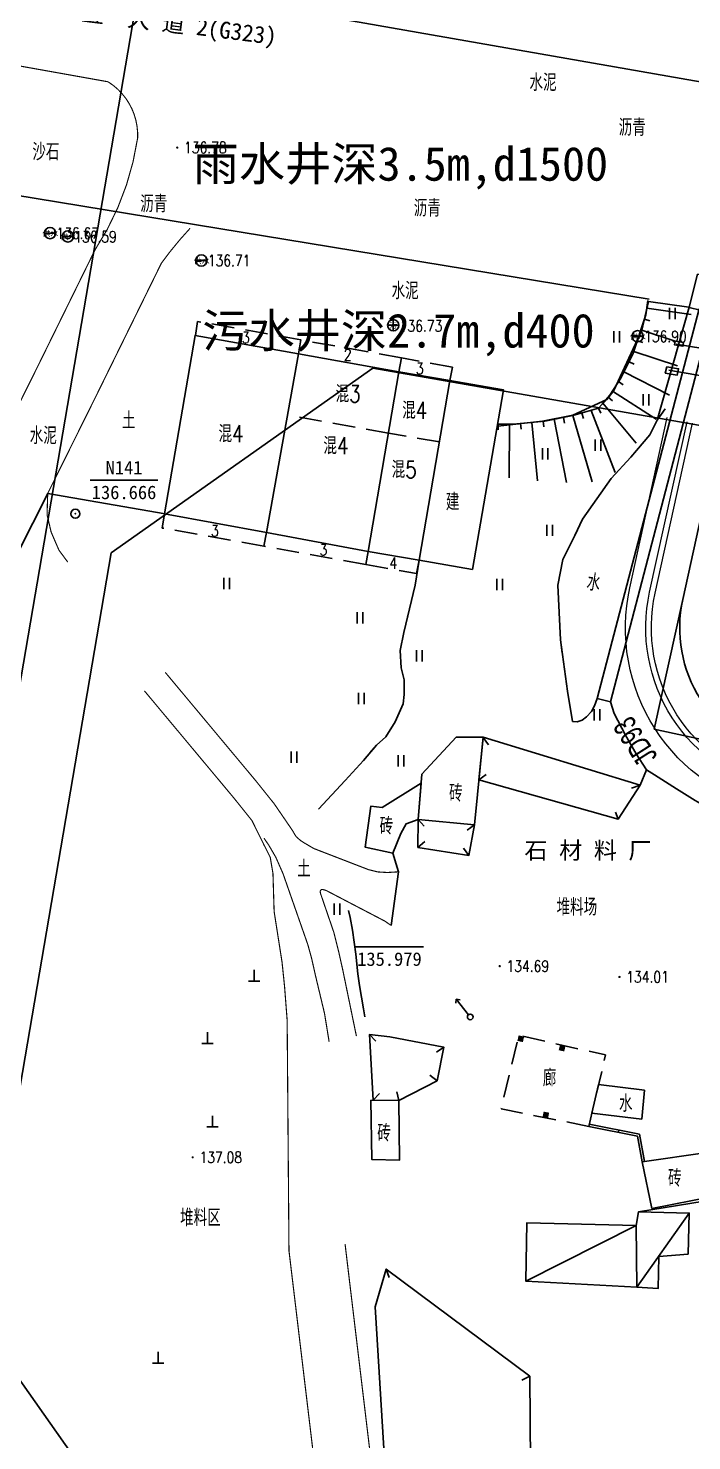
# Model space of a CAD drawing. Extents: x 529262 to 576451, y 2694391 to 2717535.
# Drawn here: x 562710.7 to 562769.4, y 2710815.5 to 2710940.6 of the extents above; entities that cross this region are included whole.
import ezdxf
from ezdxf.enums import TextEntityAlignment as Align
from ezdxf.xclip import XClip

# ---------------------------------------------------------------- set-up
doc = ezdxf.new("R2010")
doc.units = 0
doc.header["$XCLIPFRAME"] = 0
for name, pattern in [('DASHED', [19.049999999999997, 12.7, -6.35]), ('X2', [10, 8, -2]), ('X5', [3, 2, -1])]:
    doc.linetypes.add(name, pattern=pattern)
for name, color, linetype in [('COMPONENT', 8, 'Continuous'), ('DLDW', 8, 'Continuous'), ('DLSS', 4, 'Continuous'), ('DMTZ', 8, 'Continuous'), ('GCD', 8, 'Continuous'), ('GXYZ', 8, 'Continuous'), ('JMD', 8, 'Continuous'), ('KZD', 8, 'Continuous'), ('PP-COM', 7, 'Continuous'), ('RD-中线', 40, 'Continuous'), ('RD-红线', 7, 'Continuous'), ('ZBTZ', 8, 'Continuous'), ('ZJ', 7, 'Continuous'), ('交点标注', 3, 'Continuous'), ('道路中线_04护管挡墙', 7, 'Continuous')]:
    doc.layers.add(name, color=color, linetype=linetype)
doc.layers.add('现状管道深度（物探资料）', color=2, linetype='Continuous', plot=False)
doc.styles.add('EICAD', font='fsdb_e.shx', dxfattribs={"width": 0.707, "height": 2, "bigfont": 'tjhzf.shx'})
doc.styles.add('HZ', font='rs.shx', dxfattribs={"width": 0.8, "bigfont": 'hztxt.shx'})
doc.styles.get("Standard").update_dxf_attribs({"font": '', "height": 2.5, "bigfont": 'smfs.shx'})
doc.styles.add('宋体', font='', dxfattribs={"width": 0.75})
doc.styles.add('等线体', font='simhei.ttf')
doc.styles.get('Standard').set_extended_font_data('FangSong_GB2312')
doc.styles.get('宋体').set_extended_font_data('SimSun')
doc.linetypes.add('10421', pattern='A,2,[150,AAA.SHX,S=0.5,R=0,X=0,Y=0.5],1e-11', length=2.00000000001)
doc.linetypes.add('10422', pattern='A,0.75,[150,AAA.SHX,S=0.5,R=0,X=0,Y=0.5],1.5,[177,AAA.SHX,S=1,R=0,X=0,Y=0.4],0.75', length=3)
doc.linetypes.add('1161', pattern='A,0,[149,AAA.SHX,S=0.15,R=0,X=0,Y=0],-1.6', length=1.6)
doc.linetypes.add('444', pattern='A,4.5,[145,AAA.SHX,S=1,R=0,X=0,Y=1],4.5,-0.5,[146,AAA.SHX,S=1,R=0,X=0,Y=0],-0.5', length=10)
doc.linetypes.add('445', pattern='A,8,-0.5,[147,AAA.SHX,S=1,R=0,X=0,Y=0],-1.5', length=10)

# ---------------------------------------------------------------- blocks, each defined once
blk = doc.blocks.new('A$C19FD0107')
at = {"layer": 'RD-中线', "color": 8}
blk.add_lwpolyline([(-7408.074959926307, 16401.62815420004), (-7423.958501435816, 16404.55475354008, 0.002243346709815125), (-7425.283301480114, 16404.79271196714), (-8443.288202136755, 16582.93403241923)], format="xyb", dxfattribs=at)
at = {"layer": 'RD-中线', "color": 8, "linetype": 'Continuous', "flags": 128}
blk.add_lwpolyline([(-8277.485127009451, 16553.92653212044), (-8319.851814560592, 16305.85293259891)], dxfattribs=at)
at = {"layer": 'RD-红线', "color": 8}
blk.add_lwpolyline([(-8256.845065191388, 16519.85236783605), (-8280.00705434382, 16503.51863388345, 0.4154107634778428)], format="xyb", dxfattribs=at)
blk.add_lwpolyline([(-8013.050586618483, 16477.19061807171), (-8256.845065191388, 16519.85236783605)], dxfattribs=at)
at = {"layer": 'RD-红线', "color": 8, "linetype": 'Continuous', "flags": 128}
blk.add_lwpolyline([(-8280.00705434382, 16503.51863388345), (-8290.819682255387, 16440.20644968282), (-8291.65977076441, 16435.28740142193)], dxfattribs=at)
at = {"layer": 'RD-红线', "color": 8, "linetype": 'Continuous'}
blk.add_lwpolyline([(-8291.65977076441, 16435.28740142193), (-8283.505143091083, 16423.74996549729, 0.413643092130736)], format="xyb", dxfattribs=at)
blk = doc.blocks.new('GC200')
at = {"linetype": 'Continuous', "const_width": 0.2, "flags": 128}
blk.add_lwpolyline([(-0.1, 0, 1), (0.1, 0, 1)], format="xyb", close=True, dxfattribs=at)
blk = doc.blocks.new('gc121')
at = {"color": 8}
for p, q in [((-0.5, -1), (-0.5, 1)), ((0.5, -1), (0.5, 1))]:
    blk.add_line(p, q, dxfattribs=at)
blk = doc.blocks.new('gc117')
at = {"color": 8}
blk.add_circle((0, 0), 0.8, dxfattribs=at)
blk.add_point((0, 0), dxfattribs=at)
blk = doc.blocks.new('gc002')
at = {"color": 8, "const_width": 1}
blk.add_lwpolyline([(-0.5, 0), (0.5, 0)], dxfattribs=at)
blk = doc.blocks.new('gc111')
for p, q in [((-1, 0), (1, 0)), ((0, 0), (0, 2))]:
    blk.add_line(p, q)
blk = doc.blocks.new('gc013b')
at = {"linetype": 'Continuous'}
blk.add_line((0.5, 0), (4, 0), dxfattribs=at)
at = {"linetype": 'Continuous', "flags": 128}
blk.add_lwpolyline([(3.5, 0.5), (4, 0), (3.5, -0.5)], dxfattribs=at)
blk = doc.blocks.new('gc170')
at = {"color": 8, "linetype": 'Continuous'}
blk.add_circle((0, 0), 0.5, dxfattribs=at)
blk = doc.blocks.new('gcbj0102')
for p, q in [((-1, 0), (1, 0)), ((-8.881784197001252e-16, -1), (-8.881784197001252e-16, 1))]:
    blk.add_line(p, q)
blk.add_circle((0, 0), 1)
blk = doc.blocks.new('gcbj0101')
blk.add_line((-1, 0), (1, 0))
blk.add_circle((0, 0), 1)

msp = doc.modelspace()

# ---------------------------------------------------------------- linework, layer by layer
at = {"layer": 'DLDW', "color": 252, "linetype": 'Continuous', "elevation": 133.822, "flags": 128}
msp.add_lwpolyline([(562761.138387759, 2710847.028911775), (562765.1966494417, 2710846.531038125), (562764.9596494418, 2710843.977038125), (562760.543006656, 2710844.496840426)], close=True, dxfattribs=at)
at = {"layer": 'DLDW', "linetype": 'Continuous', "elevation": 133.822, "flags": 128}
msp.add_lwpolyline([(562761.138387759, 2710847.028911775), (562765.1966494417, 2710846.531038125), (562764.9596494418, 2710843.977038125), (562760.543006656, 2710844.496840426)], close=True, dxfattribs=at)
at = {"layer": 'DLSS', "color": 8, "linetype": 'Continuous', "const_width": 0.1, "flags": 128}
for points, elevation in [([(562614.9976494417, 2710953.828784219), (562636.7334494418, 2710950.021038125), (562680.1050494417, 2710942.472138125), (562700.1209494417, 2710938.969838125), (562716.7161245361, 2710936.00470788)], 136.4078), ([(562619.0939374004, 2710953.111183557), (562636.7334494418, 2710950.021038125), (562680.1050494417, 2710942.472138125), (562700.1209494417, 2710938.969838125), (562717.6987494418, 2710935.829138124)], 136.4078), ([(562722.7824177422, 2710883.53013112), (562730.7793590501, 2710873.949635856), (562732.4316319581, 2710871.885414838), (562734.0413283049, 2710869.531462121), (562734.3484659774, 2710869.001242755)], 136.253), ([(562722.7824177422, 2710883.53013112), (562730.7793590501, 2710873.949635856), (562732.4316319581, 2710871.885414838), (562734.0413283049, 2710869.531462121), (562734.3484659774, 2710869.001242755)], 136.253), ([(562734.3484659772, 2710869.001242755), (562734.762228707, 2710868.632868974), (562735.1037836492, 2710868.418293261), (562735.7230600938, 2710868.054209912)], 136.022), ([(562734.3484659772, 2710869.001242755), (562734.762228707, 2710868.632868974), (562735.1037836492, 2710868.418293261), (562735.9332756731, 2710867.930620531), (562740.791725766, 2710866.053342897), (562741.5917663629, 2710865.859373764), (562742.4321115839, 2710865.808028867), (562743.430589469, 2710865.865784668)], 136.022), ([(562735.7230600938, 2710868.054209912), (562735.9332756731, 2710867.930620531), (562740.791725766, 2710866.053342897), (562741.5917663629, 2710865.859373764), (562742.4321115839, 2710865.808028867), (562743.430589469, 2710865.865784668)], 136.022), ([(562736.5576494418, 2710864.272038125), (562736.4925462349, 2710864.136982822), (562736.515275826, 2710863.977967317), (562737.6894817099, 2710860.550581515), (562738.1354543385, 2710858.781812792), (562738.4869838516, 2710857.211616758), (562739.702661404, 2710851.314918981)], 136.253), ([(562736.5576494418, 2710864.272038125), (562736.4925462349, 2710864.136982822), (562736.515275826, 2710863.977967317), (562737.6894817099, 2710860.550581515), (562738.1354543385, 2710858.781812792), (562738.4869838516, 2710857.211616758), (562739.3392909735, 2710853.077463338)], 136.253), ([(562736.5576494418, 2710864.272038125), (562736.4925462349, 2710864.136982822), (562736.515275826, 2710863.977967317), (562737.6894817099, 2710860.550581515), (562738.1354543385, 2710858.781812792), (562738.4869838516, 2710857.211616758), (562739.3392909735, 2710853.077463338)], 136.253)]:
    msp.add_lwpolyline(points, dxfattribs=dict(at, elevation=elevation))
at = {"layer": 'DLSS', "linetype": 'Continuous', "const_width": 0.1, "flags": 128}
for points, elevation in [([(562717.7286494419, 2710935.819038125, -0.2710160147573193), (562720.3356494417, 2710930.830038125, -0.1088408636007163), (562716.5676494418, 2710920.942038125, -1.767188656956889)], 136.734), ([(562724.9833432813, 2710922.85388182, 0.0312938806812549), (562722.4426494418, 2710919.766038125)], 136.848)]:
    msp.add_lwpolyline(points, format="xyb", dxfattribs=dict(at, elevation=elevation))
for points, elevation in [([(562716.83170874, 2710935.98405596), (562717.6987494418, 2710935.829138124)], 136.4078), ([(562716.5676494418, 2710920.942038125), (562711.4226508603, 2710910.475465128), (562705.2898886052, 2710898.110025952), (562704.4776348593, 2710896.490333693)], 136.772), ([(562716.5676494418, 2710920.942038125), (562711.4226508603, 2710910.475465128), (562705.2898886052, 2710898.110025952), (562704.4776348593, 2710896.490333693)], 136.772), ([(562722.4426494418, 2710919.766038125), (562716.6153772353, 2710907.911502317), (562712.377531082, 2710899.366767225)], 136.772), ([(562722.4426494418, 2710919.766038125), (562716.6153772353, 2710907.911502317), (562712.377531082, 2710899.366767225)], 136.772), ([(562714.1503063614, 2710893.296208919), (562713.3705961521, 2710894.356416324), (562712.6823240089, 2710895.951486679), (562712.3225445228, 2710897.48400417), (562712.377531082, 2710899.366767225)], 136.253), ([(562714.1503063614, 2710893.296208919), (562713.3705961521, 2710894.356416324), (562712.6823240089, 2710895.951486679), (562712.3225445228, 2710897.48400417), (562712.377531082, 2710899.366767225)], 136.253)]:
    msp.add_lwpolyline(points, dxfattribs=dict(at, elevation=elevation))
at = {"layer": 'DLSS', "color": 8, "linetype": 'X2', "const_width": 0.1, "flags": 128}
for points, elevation in [([(562720.9375888857, 2710881.892072841), (562728.8700072452, 2710872.388877356), (562730.4484687982, 2710870.416870493), (562731.5084108999, 2710868.278921649), (562732.0756024406, 2710867.14946482), (562732.3156041504, 2710865.72466629), (562732.418729885, 2710862.349964641), (562733.1212973902, 2710857.856393586), (562733.3384239371, 2710855.753367884), (562733.5722381028, 2710852.715646534), (562733.7328952444, 2710832.315517935)], 136.253), ([(562720.9375888857, 2710881.892072841), (562728.8700072452, 2710872.388877356), (562730.4484687982, 2710870.416870493), (562731.5084108999, 2710868.278921649), (562732.0756024406, 2710867.14946482), (562732.3156041504, 2710865.72466629), (562732.418729885, 2710862.349964641), (562733.1212973902, 2710857.856393586), (562733.3384239371, 2710855.753367884), (562733.5722381028, 2710852.715646534), (562733.7328952444, 2710832.315517935)], 136.253), ([(562731.5239528466, 2710868.844127533), (562731.9537392466, 2710868.21562585), (562732.5698469022, 2710867.152023954), (562733.2052723555, 2710865.709723166), (562735.4041894629, 2710859.414006806), (562735.7420107824, 2710858.185247864), (562736.0760325714, 2710856.693254536), (562736.8792770861, 2710853.328743234), (562737.2874950002, 2710850.817002402)], 136.253), ([(562736.5576494418, 2710864.272038125), (562736.6592238123, 2710864.307356887), (562736.8478270404, 2710864.276018854), (562737.0196185728, 2710864.218786362), (562742.2015166747, 2710861.512499685), (562742.7656535128, 2710861.126981908)], 136.022), ([(562736.5576494418, 2710864.272038125), (562736.6592238123, 2710864.307356887), (562736.8478270404, 2710864.276018854), (562737.0196185728, 2710864.218786362), (562742.2015166747, 2710861.512499685), (562742.7656535128, 2710861.126981908)], 136.022)]:
    msp.add_lwpolyline(points, dxfattribs=dict(at, elevation=elevation))
at = {"layer": 'DLSS', "color": 8, "linetype": 'Continuous', "const_width": 0.1, "flags": 128}
for points in [[(562741.5665264698, 2710801.988183507), (562740.9782317622, 2710813.86206799), (562738.697431851, 2710832.909972544)], [(562728.9135817073, 2710658.886133704), (562747.6043334708, 2710693.318580715), (562746.344, 2710701.353), (562739.5228963734, 2710726.975462575), (562738.196840744, 2710750.038456737), (562738.1088788214, 2710770.734227298), (562735.9929795365, 2710813.440618095), (562733.7328952444, 2710832.315517935)]]:
    msp.add_lwpolyline(points, dxfattribs=at)
at = {"layer": 'DMTZ'}
for p, q in [((562765.4069884423, 2710915.771368798, 136.848), (562769.3235464572, 2710915.206788551, 136.848)), ((562765.4069884423, 2710915.771368798, 136.848), (562769.3235464572, 2710915.206788551, 136.848)), ((562764.8844428033, 2710913.847183223, 136.848), (562767.9202744258, 2710912.87127458)), ((562764.8844428033, 2710913.847183223, 136.848), (562767.9202744258, 2710912.87127458)), ((562764.2641158947, 2710911.945816735, 136.848), (562768.1220870557, 2710910.687141284, 136.848)), ((562763.3847691771, 2710910.152882618, 136.848), (562767.424345907, 2710908.062380204, 136.848)), ((562762.3597678432, 2710908.438138853, 136.848), (562766.2273797321, 2710905.943460385, 136.848)), ((562762.3597678432, 2710908.438138853, 136.848), (562766.2273797321, 2710905.943460385, 136.848)), ((562760.465630817, 2710906.73020024, 136.848), (562762.5893092211, 2710901.226318524, 136.848)), ((562760.465630817, 2710906.73020024, 136.848), (562762.5893092211, 2710901.226318524, 136.848)), ((562753.2401461515, 2710905.509883566, 136.848), (562753.2301568347, 2710900.748867492, 136.848)), ((562753.2401461515, 2710905.509883566, 136.848), (562753.2301568347, 2710900.748867492, 136.848)), ((562755.2325695275, 2710905.667174439, 136.848), (562755.7315402261, 2710900.475233674, 136.848)), ((562755.2325695275, 2710905.667174439, 136.848), (562755.7315402261, 2710900.475233674, 136.848)), ((562757.2116537031, 2710905.939224742, 136.848), (562758.3069980025, 2710900.337946446, 136.848)), ((562757.2116537031, 2710905.939224742, 136.848), (562758.3069980025, 2710900.337946446, 136.848)), ((562758.8657837335, 2710906.262694102, 136.848), (562760.5788180652, 2710900.400540102, 136.848)), ((562758.8657837335, 2710906.262694102, 136.848), (562760.5788180652, 2710900.400540102, 136.848))]:
    msp.add_line(p, q, dxfattribs=at)
at = {"layer": 'DMTZ', "linetype": 'Continuous'}
for p, q in [((562765.1946062577, 2710914.797866469, 136.848), (562765.6699478801, 2710914.642784741, 136.848)), ((562765.1946062577, 2710914.797866469, 136.848), (562765.6699478801, 2710914.642784741, 136.848)), ((562764.574279349, 2710912.896499979, 136.848), (562765.0496209714, 2710912.741418252, 136.848)), ((562763.8443770146, 2710911.041004589, 136.848), (562764.2884380001, 2710910.81120067, 136.848)), ((562762.9041538436, 2710909.276973689, 136.848), (562763.3235712618, 2710909.004780689, 136.848)), ((562761.9747468418, 2710907.901255678, 136.848), (562762.3542931643, 2710907.575764373, 136.848)), ((562761.9747468418, 2710907.901255678, 136.848), (562762.3542931643, 2710907.575764373, 136.848)), ((562759.6537908433, 2710906.49296496, 136.848), (562759.7940352404, 2710906.01303631, 136.848)), ((562759.6537908433, 2710906.49296496, 136.848), (562759.7940352404, 2710906.01303631, 136.848)), ((562752.2401483525, 2710905.511981709, 136.848), (562752.2390992807, 2710905.01198281, 136.848)), ((562752.2401483525, 2710905.511981709, 136.848), (562752.2390992807, 2710905.01198281, 136.848)), ((562754.2371558532, 2710905.571510356, 136.848), (562754.284987895, 2710905.073803519, 136.848)), ((562754.2371558532, 2710905.571510356, 136.848), (562754.284987895, 2710905.073803519, 136.848)), ((562756.2279832019, 2710905.762838523, 136.848), (562756.2758152437, 2710905.265131686, 136.848)), ((562756.2279832019, 2710905.762838523, 136.848), (562756.2758152437, 2710905.265131686, 136.848)), ((562758.0273129569, 2710906.098728996, 136.848), (562758.1232716797, 2710905.60802346, 136.848)), ((562758.0273129569, 2710906.098728996, 136.848), (562758.1232716797, 2710905.60802346, 136.848))]:
    msp.add_line(p, q, dxfattribs=at)
at = {"layer": 'DMTZ', "linetype": '10422', "flags": 128}
for points in [[(562769.1490448564, 2710915.859738838), (562769.9023146112, 2710918.775165332), (562782.4790889728, 2710916.645182234), (562781.9494789751, 2710913.705983724)], [(562771.2176822044, 2710915.511677341), (562762.1806494417, 2710880.914038124)]]:
    msp.add_lwpolyline(points, dxfattribs=at)
at = {"layer": 'DMTZ', "linetype": 'Continuous', "flags": 128}
for points, elevation in [([(562765.5080380563, 2710916.472361577), (562765.3236909369, 2710915.193524435), (562764.1813701054, 2710911.692192285), (562763.0390492737, 2710909.48483169), (562762.1251933993, 2710908.076687208), (562761.439800505, 2710907.277469689), (562761.1426494418, 2710906.928038125), (562758.8657837335, 2710906.262694102), (562756.3886009178, 2710905.778274665), (562753.5883094482, 2710905.509153068), (562752.1909872317, 2710905.512084857)], 136.848), ([(562761.1426494418, 2710906.928038125), (562761.339207625, 2710906.486902821)], 136.78), ([(562761.1426494418, 2710906.928038125), (562761.339207625, 2710906.486902821)], 136.78), ([(562761.5211205167, 2710907.372294685), (562764.4677469139, 2710903.813607145)], 136.848), ([(562761.5211205167, 2710907.372294685), (562764.4677469139, 2710903.813607145)], 136.848)]:
    msp.add_lwpolyline(points, dxfattribs=dict(at, elevation=elevation))
at = {"layer": 'DMTZ', "linetype": '10422'}
for points in [[(562769.1364230597, 2710915.854018376), (562765.5452805728, 2710916.362627016), (562764.9567927122, 2710913.837634063), (562762.4787294676, 2710908.490190469), (562761.8794532493, 2710907.703162847), (562758.8643848345, 2710906.313488841), (562756.176254445, 2710905.765992464), (562752.2211115215, 2710905.33826171)], [(562762.1806494417, 2710880.914038124), (562761.0196035379, 2710881.217307657), (562770.029634898, 2710915.711573917)]]:
    msp.add_lwpolyline(points, dxfattribs=at)
at = {"layer": 'DMTZ', "linetype": '10421', "flags": 128}
for points, elevation in [([(562769.1490448564, 2710915.859738838), (562766.3083332225, 2710905.847182106), (562765.6801979403, 2710904.559700261), (562764.4889494417, 2710903.184538125), (562763.9899618026, 2710902.580540437), (562762.248609164, 2710900.705521469), (562759.7066494417, 2710897.104138125), (562759.0338049218, 2710895.660828736), (562757.9608173931, 2710893.513406974), (562757.5188494417, 2710891.260338125), (562757.7537031539, 2710886.403818297), (562757.9156380384, 2710885.241007602)], 133.208), ([(562769.1490448564, 2710915.859738838), (562766.3083332225, 2710905.847182105), (562765.6801979403, 2710904.559700261), (562764.4889494417, 2710903.184538125), (562763.9899618026, 2710902.580540437), (562762.248609164, 2710900.705521469), (562759.7066494417, 2710897.104138125), (562759.0338049218, 2710895.660828736), (562757.9608173931, 2710893.513406974), (562757.5188494417, 2710891.260338125), (562757.7537031539, 2710886.403818297), (562758.3851792427, 2710881.869358954), (562758.8211494418, 2710879.189538124)], 133.208), ([(562767.0391494418, 2710906.879338125), (562766.3083332225, 2710905.847182106), (562765.6801979403, 2710904.559700261), (562764.4889494417, 2710903.184538125), (562763.9899618026, 2710902.580540437), (562762.248609164, 2710900.705521469), (562759.7066494417, 2710897.104138125), (562759.0338049218, 2710895.660828736), (562757.9608173931, 2710893.513406974), (562757.5188494417, 2710891.260338125), (562757.7537031539, 2710886.403818297), (562757.9156380384, 2710885.241007602)], 133.208), ([(562767.0391494418, 2710906.879338125), (562766.3083332225, 2710905.847182105), (562765.6801979403, 2710904.559700261), (562764.4889494417, 2710903.184538125), (562763.9899618026, 2710902.580540437), (562762.248609164, 2710900.705521469), (562759.7066494417, 2710897.104138125), (562759.0338049218, 2710895.660828736), (562757.9608173931, 2710893.513406974), (562757.5188494417, 2710891.260338125), (562757.7537031539, 2710886.403818297), (562758.3851792427, 2710881.869358954), (562758.8211494418, 2710879.189538124)], 133.208), ([(562745.2436494417, 2710893.460038125), (562744.8916940304, 2710891.257060978), (562743.8932547776, 2710887.065755956), (562743.5604416934, 2710885.469067865), (562743.6706494417, 2710883.921038125), (562743.9372909402, 2710882.882450111), (562743.9372909402, 2710881.556674769), (562743.8336494417, 2710880.731038125), (562743.1243050974, 2710879.161725449), (562742.3113172984, 2710877.835950107), (562741.4846494417, 2710877.096038125), (562740.3286356778, 2710875.724806587), (562738.7029502435, 2710873.954679091), (562736.3536494417, 2710871.430038125)], 136.713), ([(562745.2436494417, 2710893.460038125), (562744.8916940304, 2710891.257060978), (562743.8932547776, 2710887.065755956), (562743.5604416934, 2710885.469067865), (562743.6706494417, 2710883.921038125), (562743.9372909402, 2710882.882450111), (562743.9372909402, 2710881.556674769), (562743.8336494417, 2710880.731038125), (562743.1243050974, 2710879.161725449), (562742.3113172984, 2710877.835950107), (562741.4846494417, 2710877.096038125), (562740.8952811604, 2710876.396945778)], 136.713), ([(562745.2436494417, 2710893.460038125), (562744.8916940304, 2710891.257060978), (562744.0658125436, 2710887.790128751)], 136.713), ([(562745.2436494417, 2710893.460038125), (562744.8916940304, 2710891.257060978), (562744.0658125436, 2710887.790128751)], 136.713), ([(562762.1806494417, 2710880.914038124), (562762.5269398589, 2710879.892754195), (562763.5120720557, 2710877.970377902), (562764.450295549, 2710876.329325825), (562765.3816494417, 2710874.906038125)], 133.962), ([(562762.1806494417, 2710880.914038124), (562762.5269398589, 2710879.892754195), (562763.5120720557, 2710877.970377902), (562764.450295549, 2710876.329325825), (562765.3816494417, 2710874.906038125)], 133.962), ([(562765.3816494417, 2710874.906038125), (562766.0750562389, 2710874.447159639), (562768.0273181946, 2710873.227657774), (562769.6745375069, 2710872.191080756), (562771.5511458175, 2710871.120699085), (562772.8626494417, 2710870.477038125), (562774.1752909125, 2710870.264862853), (562775.2525712099, 2710870.320078512), (562776.3076494418, 2710870.647038125)], 133.902), ([(562765.3816494417, 2710874.906038125), (562766.0750562389, 2710874.447159639), (562768.0273181946, 2710873.227657774), (562769.6745375069, 2710872.191080756), (562771.5511458175, 2710871.120699085), (562772.8626494417, 2710870.477038125), (562774.1752909125, 2710870.264862853), (562775.2525712099, 2710870.320078512), (562776.3076494418, 2710870.647038125)], 133.902), ([(562739.0136494417, 2710862.445038124), (562739.1507631192, 2710861.814069656), (562739.3634128775, 2710860.690671636), (562739.6368188299, 2710858.565327182), (562739.8156494417, 2710856.843038124), (562739.9709830291, 2710855.802377935), (562740.3355263518, 2710853.737756359), (562740.4380018418, 2710853.04181289)], 136.205)]:
    msp.add_lwpolyline(points, dxfattribs=dict(at, elevation=elevation))
msp.add_lwpolyline([(562758.8211494418, 2710879.189538124), (562759.2518048177, 2710879.139397181), (562759.6888711962, 2710879.292359929), (562760.0530950293, 2710879.583718376), (562760.5115904766, 2710880.058380315), (562760.7862053736, 2710880.56069031), (562761.0196035379, 2710881.217307657)], dxfattribs=at)
msp.add_lwpolyline([(562758.8211494418, 2710879.189538124), (562759.2518048177, 2710879.139397181), (562759.6888711962, 2710879.292359929), (562760.0530950293, 2710879.583718376), (562760.5115904766, 2710880.058380315), (562760.7862053736, 2710880.56069031), (562761.0196035379, 2710881.217307657)], dxfattribs=at)
at = {"layer": 'GXYZ', "linetype": 'Continuous', "elevation": 137.2886, "flags": 128}
msp.add_lwpolyline([(562786.5313494417, 2710909.584838124), (562768.0036494418, 2710912.589038125)], dxfattribs=at)
at = {"layer": 'GXYZ', "linetype": 'Continuous'}
msp.add_lwpolyline([(562767.3494329219, 2710910.275197155), (562784.4290220962, 2710907.351576413)], dxfattribs=at)
at = {"layer": 'JMD', "linetype": 'Continuous'}
for p, q in [((562750.9148494417, 2710877.771238124), (562751.388609858, 2710877.126605618)), ((562750.9148494417, 2710877.771238124), (562751.388609858, 2710877.126605618)), ((562750.5416392472, 2710874.019287829, -528.865), (562751.1986869631, 2710874.475673958, -528.865)), ((562750.5416392472, 2710874.019287829, -528.865), (562751.1986869631, 2710874.475673958, -528.865)), ((562764.8036494417, 2710873.552038125), (562764.0532008517, 2710873.274861441)), ((562764.8036494417, 2710873.552038125), (562764.0532008517, 2710873.274861441)), ((562745.1586494417, 2710870.516038124), (562745.6948933601, 2710869.92236948)), ((562745.1586494417, 2710870.516038124), (562745.6948933601, 2710869.92236948)), ((562762.8686494417, 2710870.519038124), (562762.6311382576, 2710871.16258776)), ((562762.8686494417, 2710870.519038124), (562762.6311382576, 2710871.16258776)), ((562750.1456494418, 2710870.030038124), (562749.5068023661, 2710869.548504726)), ((562750.1456494418, 2710870.030038124), (562749.5068023661, 2710869.548504726)), ((562745.1476494417, 2710868.022038125), (562745.7576747452, 2710868.539598874)), ((562745.1476494417, 2710868.022038125), (562745.7576747452, 2710868.539598874)), ((562749.6436494417, 2710867.300038124), (562749.182174996, 2710867.953522122)), ((562749.6436494417, 2710867.300038124), (562749.182174996, 2710867.953522122)), ((562740.8713512879, 2710851.465954746), (562741.4187527662, 2710850.882558121)), ((562740.8713512879, 2710851.465954746), (562741.4187527662, 2710850.882558121)), ((562747.4406494417, 2710850.336038125), (562746.7760379239, 2710849.890738753)), ((562747.4406494417, 2710850.336038125), (562746.7760379239, 2710849.890738753)), ((562746.8366494417, 2710847.368038124), (562746.1977504669, 2710847.849502661)), ((562746.8366494417, 2710847.368038124), (562746.1977504669, 2710847.849502661)), ((562743.4596494418, 2710845.610038124), (562743.2767369144, 2710846.388846835)), ((562741.1891520789, 2710845.652305578), (562741.7445650995, 2710846.228080167)), ((562762.8947621247, 2710842.804449749, -529.497), (562762.9340116205, 2710843.000560629, -529.497)), ((562762.8947621247, 2710842.804449749, -529.497), (562762.9340116205, 2710843.000560629, -529.497)), ((562764.5136494417, 2710829.099038125, 134.211), (562769.1590534267, 2710835.645969294, 134.211)), ((562764.5136494417, 2710829.099038125, 134.211), (562769.1590534267, 2710835.645969294, 134.211)), ((562764.4546494418, 2710834.538038125), (562754.6956494417, 2710829.624038124)), ((562764.4546494418, 2710834.538038125), (562754.6956494417, 2710829.624038124)), ((562742.34, 2710830.696), (562742.5936317199, 2710829.937270173)), ((562755.064, 2710821.215), (562754.3502735073, 2710820.853621398))]:
    msp.add_line(p, q, dxfattribs=at)
at = {"layer": 'JMD', "linetype": '444', "elevation": 136.803, "flags": 128}
msp.add_lwpolyline([(562781.7987146864, 2710912.768081689), (562769.1471734487, 2710915.852495813)], dxfattribs=at)
at = {"layer": 'JMD', "linetype": 'X5'}
for points, elevation in [([(562734.5718051438, 2710911.728870284), (562734.793462389, 2710912.964561479), (562725.6443066873, 2710914.60572932), (562725.4726494418, 2710913.370038125)], -523.1589999999999), ([(562734.5718051438, 2710911.728870284), (562734.793462389, 2710912.964561479), (562725.6443066873, 2710914.60572932), (562725.4726494418, 2710913.370038125)], -523.1589999999999), ([(562743.4626494417, 2710910.134038125), (562743.684306687, 2710911.369729319), (562734.793462389, 2710912.964561479), (562734.5718051438, 2710911.728870284)], -525.1929999999999), ([(562743.4626494417, 2710910.134038125), (562743.684306687, 2710911.369729319), (562734.793462389, 2710912.964561479), (562734.5718051438, 2710911.728870284)], -525.1929999999999), ([(562747.9846494416, 2710909.368038124), (562748.1984597507, 2710910.559984346), (562743.684306687, 2710911.369729319), (562743.4626494417, 2710910.134038125)], 137.193), ([(562747.9846494416, 2710909.368038124), (562748.1984597507, 2710910.559984346), (562743.684306687, 2710911.369729319), (562743.4626494417, 2710910.134038125)], 137.193), ([(562731.7324433093, 2710895.900042257), (562731.516898196, 2710894.696993557), (562722.4990898648, 2710896.312675879), (562722.7236494418, 2710897.566038125)], -523.1589999999999), ([(562731.7324433093, 2710895.900042257), (562731.516898196, 2710894.696993557), (562722.4990898648, 2710896.312675879), (562722.7236494418, 2710897.566038125)], -523.1589999999999), ([(562740.7291164979, 2710894.236287866), (562740.52257372, 2710893.083485018), (562731.516898196, 2710894.696993557), (562731.7324433093, 2710895.900042257)], -523.1589999999999), ([(562740.7291164979, 2710894.236287866), (562740.52257372, 2710893.083485018), (562731.516898196, 2710894.696993557), (562731.7324433093, 2710895.900042257)], -523.1589999999999), ([(562740.7291164979, 2710894.236287866), (562740.52257372, 2710893.083485018), (562745.0314475377, 2710892.275649293), (562745.2436494417, 2710893.460038125)], -523.1589999999999), ([(562740.7291164979, 2710894.236287866), (562740.52257372, 2710893.083485018), (562745.0314475377, 2710892.275649293), (562745.2436494417, 2710893.460038125)], -523.1589999999999)]:
    msp.add_lwpolyline(points, dxfattribs=dict(at, elevation=elevation))
at = {"layer": 'JMD', "linetype": 'Continuous', "flags": 128}
for points, elevation in [([(562734.5718051438, 2710911.728870284), (562731.7324433093, 2710895.900042257), (562722.7236494418, 2710897.566038125), (562725.4226494418, 2710913.370038125)], -524.5429999999999), ([(562734.5718051438, 2710911.728870284), (562731.7324433093, 2710895.900042257), (562722.7236494418, 2710897.566038125), (562725.4226494418, 2710913.370038125)], -524.5429999999999), ([(562734.5718051438, 2710911.728870284), (562743.4626494417, 2710910.134038125), (562740.7291164979, 2710894.236287866), (562731.7324433093, 2710895.900042257)], -523.1589999999999), ([(562734.5718051438, 2710911.728870284), (562743.4626494417, 2710910.134038125), (562740.7291164979, 2710894.236287866), (562731.7324433093, 2710895.900042257)], -523.1589999999999), ([(562743.4626494417, 2710910.134038125), (562747.9846494416, 2710909.368038124), (562745.2436494417, 2710893.460038125), (562740.7291164979, 2710894.236287866)], -525.1929999999999), ([(562743.4626494417, 2710910.134038125), (562747.9846494416, 2710909.368038124), (562745.2436494417, 2710893.460038125), (562740.7291164979, 2710894.236287866)], -525.1929999999999), ([(562767.1743494418, 2710910.582538125), (562767.0402494418, 2710910.009938125), (562768.0857494418, 2710909.846138124), (562768.2198494417, 2710910.418738125)], 135.4953), ([(562747.9846494416, 2710909.368038124), (562752.7149455278, 2710908.552992766), (562749.9739455279, 2710892.644992766), (562745.2436494417, 2710893.460038125)], -525.1929999999999), ([(562747.9846494416, 2710909.368038124), (562752.7149455278, 2710908.552992766), (562749.9739455279, 2710892.644992766), (562745.2436494417, 2710893.460038125)], -525.1929999999999), ([(562748.5266494417, 2710877.780038124), (562750.9146494417, 2710877.777038124), (562750.1456494418, 2710870.030038124), (562745.1586494417, 2710870.516038124), (562745.5046494417, 2710874.510038124)], -529.808), ([(562748.5266494417, 2710877.780038124), (562750.9146494417, 2710877.777038124), (562750.1456494418, 2710870.030038124), (562745.1586494417, 2710870.516038124), (562745.5046494417, 2710874.510038124)], -529.808), ([(562742.9246494417, 2710867.530038124), (562743.6316494417, 2710869.265038125), (562744.1156494417, 2710870.123038125), (562745.1586494417, 2710870.516038124), (562745.4348637341, 2710873.704477095), (562741.9926610483, 2710871.578283778), (562740.9776494417, 2710871.679038125), (562740.4806494417, 2710868.040038125)], -529.808), ([(562742.9246494417, 2710867.530038124), (562743.6316494417, 2710869.265038125), (562744.1156494417, 2710870.123038125), (562745.1586494417, 2710870.516038124), (562745.4348637341, 2710873.704477095), (562741.9926610483, 2710871.578283778), (562740.9776494417, 2710871.679038125), (562740.4806494417, 2710868.040038125)], -529.808), ([(562745.1586494417, 2710870.516038124), (562745.1476494417, 2710868.022038125), (562749.6436494417, 2710867.300038124), (562750.1456494418, 2710870.030038124)], -530.531), ([(562745.1586494417, 2710870.516038124), (562745.1476494417, 2710868.022038125), (562749.6436494417, 2710867.300038124), (562750.1456494418, 2710870.030038124)], -530.531), ([(562743.4596494418, 2710845.610038124), (562746.8366494417, 2710847.368038124), (562747.4406494417, 2710850.336038125), (562742.6466494417, 2710851.255038125), (562740.8713512879, 2710851.465954746), (562741.1891520789, 2710845.652305578)], 135.17), ([(562743.4596494418, 2710845.610038124), (562746.8366494417, 2710847.368038124), (562747.4406494417, 2710850.336038125), (562742.6466494417, 2710851.255038125), (562740.8713512879, 2710851.465954746), (562741.1891520789, 2710845.652305578)], 135.17), ([(562765.8386494417, 2710836.059038125), (562771.2536494418, 2710837.126038125), (562770.7406494417, 2710841.007038124), (562764.9926494417, 2710840.203038124)], 134.582), ([(562765.8386494417, 2710836.059038125), (562771.2536494418, 2710837.126038125), (562770.7406494417, 2710841.007038124), (562764.9926494417, 2710840.203038124)], 134.582), ([(562764.5136494417, 2710829.099038125), (562764.4546494418, 2710834.538038125), (562764.6626494417, 2710835.754038125), (562769.1590534267, 2710835.645969294), (562769.0566494417, 2710832.026038125), (562766.4765379392, 2710831.80895884), (562766.4196494417, 2710828.982038124)], 134.211), ([(562764.5136494417, 2710829.099038125), (562764.4546494418, 2710834.538038125), (562764.6626494417, 2710835.754038125), (562769.1590534267, 2710835.645969294), (562769.0566494417, 2710832.026038125), (562766.4765379392, 2710831.80895884), (562766.4196494417, 2710828.982038124)], 134.211), ([(562764.5136494417, 2710829.099038125), (562764.4546494418, 2710834.538038125), (562754.7996494417, 2710834.792038125), (562754.6956494417, 2710829.624038124)], 134.211), ([(562764.5136494417, 2710829.099038125), (562764.4546494418, 2710834.538038125), (562754.7996494417, 2710834.792038125), (562754.6956494417, 2710829.624038124)], 134.211)]:
    msp.add_lwpolyline(points, close=True, dxfattribs=dict(at, elevation=elevation))
for points in [[(562768.6656415939, 2710912.732869841), (562768.5982035507, 2710912.409926162), (562767.845737826, 2710912.541233291), (562767.9202744258, 2710912.87127458)], [(562768.6656415939, 2710912.732869841), (562768.5982035507, 2710912.409926162), (562767.845737826, 2710912.541233291), (562767.9202744258, 2710912.87127458)], [(562750.9146494417, 2710877.777038124), (562764.8036494417, 2710873.552038125), (562762.8686494417, 2710870.519038124), (562750.5416392472, 2710874.019287829)], [(562750.9146494417, 2710877.777038124), (562764.8036494417, 2710873.552038125), (562762.8686494417, 2710870.519038124), (562750.5416392472, 2710874.019287829)], [(562750.9146494417, 2710877.777038124), (562764.8036494417, 2710873.552038125), (562762.8686494417, 2710870.519038124), (562750.5416392472, 2710874.019287829)], [(562750.9146494417, 2710877.777038124), (562764.8036494417, 2710873.552038125), (562762.8686494417, 2710870.519038124), (562750.5416392472, 2710874.019287829)], [(562740.9886494419, 2710845.656038125), (562743.4596494418, 2710845.610038124), (562743.5236494417, 2710840.350038125), (562741.0526494418, 2710840.396038125)], [(562740.9886494419, 2710845.656038125), (562743.4596494418, 2710845.610038124), (562743.5236494417, 2710840.350038125), (562741.0526494418, 2710840.396038125)], [(562755.064, 2710821.215), (562742.34, 2710830.696), (562741.361, 2710827.357), (562742.812, 2710803.716), (562755.199, 2710801.849)]]:
    msp.add_lwpolyline(points, close=True, dxfattribs=at)
at = {"layer": 'JMD', "linetype": 'X5', "elevation": -513.566, "flags": 128}
for points in [[(562742.5297479972, 2710904.708446232), (562733.5998244886, 2710906.310288386)], [(562742.5297479972, 2710904.708446232), (562733.5998244886, 2710906.310288386)], [(562747.0626494415, 2710903.929038125), (562742.5297479972, 2710904.708446232)], [(562747.0626494415, 2710903.929038125), (562742.5297479972, 2710904.708446232)]]:
    msp.add_lwpolyline(points, dxfattribs=at)
at = {"layer": 'JMD', "linetype": 'X5', "elevation": -529.497, "flags": 128}
msp.add_lwpolyline([(562760.2686494417, 2710843.330038125), (562761.7556494417, 2710849.654038125), (562754.0626494417, 2710851.386038125), (562752.5136494417, 2710844.870038125)], close=True, dxfattribs=at)
msp.add_lwpolyline([(562760.2686494417, 2710843.330038125), (562761.7556494417, 2710849.654038125), (562754.0626494417, 2710851.386038125), (562752.5136494417, 2710844.870038125)], close=True, dxfattribs=at)
msp.add_lwpolyline([(562760.2686494417, 2710843.330038125), (562761.7556494417, 2710849.654038125), (562754.0626494417, 2710851.386038125), (562752.5136494417, 2710844.870038125)], close=True, dxfattribs=at)
msp.add_lwpolyline([(562760.2686494417, 2710843.330038125), (562761.7556494417, 2710849.654038125), (562754.0626494417, 2710851.386038125), (562752.5136494417, 2710844.870038125)], close=True, dxfattribs=at)
msp.add_lwpolyline([(562760.2686494417, 2710843.330038125), (562761.7556494417, 2710849.654038125), (562754.0626494417, 2710851.386038125), (562752.5136494417, 2710844.870038125)], close=True, dxfattribs=at)
at = {"layer": 'JMD', "linetype": 'Continuous', "elevation": -529.497, "flags": 128}
for points in [[(562760.2686494417, 2710843.330038125), (562764.5756494417, 2710842.468038124), (562764.9926494417, 2710840.203038124)], [(562760.2686494417, 2710843.330038125), (562764.5756494417, 2710842.468038124), (562764.9926494417, 2710840.203038124)], [(562760.3144537006, 2710843.524837139), (562764.7478025949, 2710842.637549758), (562765.1909052583, 2710840.230769105)], [(562760.3144537006, 2710843.524837139), (562764.7478025949, 2710842.637549758), (562765.1909052583, 2710840.230769105)]]:
    msp.add_lwpolyline(points, dxfattribs=at)
at = {"layer": 'JMD', "linetype": '445', "elevation": -529.719, "flags": 128}
msp.add_lwpolyline([(562795.5316494417, 2710839.493038124), (562779.633587575, 2710838.381749092), (562777.386207509, 2710837.830111751), (562764.6626494417, 2710835.754038125)], dxfattribs=at)
msp.add_lwpolyline([(562795.5316494417, 2710839.493038124), (562779.633587575, 2710838.381749092), (562777.386207509, 2710837.830111751), (562764.6626494417, 2710835.754038125)], dxfattribs=at)
at = {"layer": 'KZD', "linetype": 'Continuous'}
for p, q in [((562716.1345105168, 2710900.559207541), (562722.1345105168, 2710900.559207541)), ((562716.1345105168, 2710900.559207541), (562722.1345105168, 2710900.559207541)), ((562739.6261742801, 2710859.231584347), (562745.6261742801, 2710859.231584347))]:
    msp.add_line(p, q, dxfattribs=at)
at = {"layer": 'ZBTZ', "linetype": '1161', "flags": 128}
for points in [[(562558.9477942218, 2710944.190684074), (562562.7456317884, 2710949.937962326), (562765.6214044594, 2710916.567479401)], [(562722.7736494418, 2710897.566038125), (562712.377531082, 2710899.366767225)], [(562722.7736494418, 2710897.566038125), (562712.377531082, 2710899.366767225)], [(562764.8036494417, 2710873.552038125), (562765.3816494417, 2710874.906038125)], [(562764.8036494417, 2710873.552038125), (562765.3816494417, 2710874.906038125)], [(562742.9246494417, 2710867.530038124), (562743.1924584839, 2710866.649099476)], [(562742.9246494417, 2710867.530038124), (562743.430589469, 2710865.865784668)], [(562743.1924584839, 2710866.649099476), (562743.430589469, 2710865.865784668)], [(562742.7656535128, 2710861.126981908), (562743.430589469, 2710865.865784668)], [(562742.7656535128, 2710861.126981908), (562743.430589469, 2710865.865784668)]]:
    msp.add_lwpolyline(points, dxfattribs=at)
at = {"layer": 'ZBTZ', "linetype": '1161', "elevation": 136.772, "flags": 128}
msp.add_lwpolyline([(562709.730277701, 2710894.109734586), (562712.377531082, 2710899.366767225)], dxfattribs=at)
at = {"layer": '交点标注', "linetype": 'DASHED'}
for p, q in [((562766.0572662116, 2710878.48831638), (562768.5853659716, 2710889.994010114)), ((562777.5690979054, 2710875.988314831), (562766.0572662116, 2710878.48831638))]:
    msp.add_line(p, q, dxfattribs=at)
at = {"layer": '道路中线_04护管挡墙', "color": 8, "lineweight": 0}
for points in [[(562814.1074066566, 2710813.79162547, -0.06637643761970137), (562819.7396936871, 2710819.298913597), (562819.8344025562, 2710819.369667129, 0.2109191830664381), (562823.8811409204, 2710826.546340208), (562824.2895892024, 2710830.714194938, -0.1280863722637766), (562827.7351248465, 2710840.081295913), (562829.6440672898, 2710842.828584003, 0.1298929344445961), (562831.4258549365, 2710847.726240541), (562831.7370139062, 2710851.152034744, 0.337608570731641), (562828.38530346, 2710856.490893324), (562808.3275142757, 2710864.017874931, 0.03630476831934717), (562803.4305084652, 2710865.460159148), (562776.5504357818, 2710871.297650968, -0.4149288307138348), (562763.8972031098, 2710891.024121264), (562767.2106351339, 2710906.103958967)], [(562815.5248998409, 2710812.682250388, -0.06637643761962231), (562820.8169816143, 2710817.856883527), (562820.9116904802, 2710817.927637057, 0.2109191830658241), (562825.672559148, 2710826.370781858), (562826.0810074299, 2710830.538636588, -0.1280863722654504), (562829.2133125609, 2710839.054182929), (562831.1222550041, 2710841.80147102, 0.1298929344420516), (562833.218475765, 2710847.563419888), (562833.5296347347, 2710850.98921409, 0.3376085707367713), (562829.0177168263, 2710858.176139103), (562808.959927642, 2710865.70312071, 0.03630476831961284), (562803.8125067618, 2710867.219158097), (562776.9324340783, 2710873.056649917, -0.4149288307140714), (562765.6552641831, 2710890.637829583), (562768.968696207, 2710905.717667286)], [(562815.9186479477, 2710812.374090644, -0.0663764376211018), (562821.1162282608, 2710817.456319619), (562821.210937126, 2710817.527073148, 0.2109191830623791), (562826.1701753223, 2710826.32201565), (562826.5786236041, 2710830.48987038, -0.128086372269251), (562829.6239202594, 2710838.768873767), (562831.5328627026, 2710841.516161858, 0.1298929344398943), (562833.7164259951, 2710847.518191929), (562834.0275849649, 2710850.943986131, 0.3376085707471261), (562829.1933872058, 2710858.64426293), (562809.1355980216, 2710866.171244537, 0.03630476831930388), (562803.9186173998, 2710867.707768916), (562777.0385447162, 2710873.545260736, -0.4149288307129357), (562766.1436144812, 2710890.530526338), (562769.4570465052, 2710905.610364041)]]:
    msp.add_lwpolyline(points, format="xyb", dxfattribs=at)
at = {"layer": '道路中线_04护管挡墙', "color": 1}
msp.add_lwpolyline([(562822.6124614931, 2710815.453500078), (562822.7071703585, 2710815.524253607, 0.2109191830584962), (562828.658256194, 2710826.078184609), (562829.0667044757, 2710830.246039339, -0.1280863722705105), (562831.6769587517, 2710837.342327957), (562833.5859011948, 2710840.089616047, 0.1298929344452117), (562836.2061771459, 2710847.292052133), (562836.5173361156, 2710850.717846334, 0.337608570744107), (562830.0717391035, 2710860.984882067), (562810.0139499193, 2710868.511863675, 0.03630476831985215), (562804.4491705893, 2710870.150823011), (562777.5690979058, 2710875.988314831, -0.4149288307151988), (562768.5853659717, 2710889.994010114), (562771.8987979956, 2710905.073847817)], format="xyb", dxfattribs=at)

# ---------------------------------------------------------------- block references
at = {"layer": 'COMPONENT', "linetype": 'Continuous', "xscale": 0.5, "yscale": 0.5}
for name, p in [('gcbj0101', (562712.5908368193, 2710922.424823683)), ('gcbj0101', (562714.1739479811, 2710922.134664153)), ('gcbj0101', (562725.9800014965, 2710920.000055092)), ('gcbj0102', (562742.9625772233, 2710914.265674199)), ('gcbj0101', (562764.5933634875, 2710913.291227068))]:
    msp.add_blockref(name, p, dxfattribs=at)
at = {"layer": 'DLDW', "linetype": 'Continuous', "ltscale": 0.5, "xscale": 0.5, "yscale": 0.5}
for p in [(562730.6492676856, 2710856.179481579), (562726.5281527076, 2710850.666768373), (562726.9523855244, 2710843.27609957), (562722.1632381299, 2710822.360038124)]:
    msp.add_blockref('gc111', p, dxfattribs=at)
at = {"layer": 'GCD', "linetype": 'Continuous'}
ref = msp.add_blockref('GC200', (562723.8440312463, 2710929.995792774, 136.78), dxfattribs=dict(at, xscale=0.5, yscale=0.5, zscale=0.5))
ref.add_attrib('height', '136.78', dxfattribs={"linetype": 'Continuous', "height": 1, "style": 'HZ', "width": 0.8}).set_placement((562724.4440312462, 2710929.995792774, 136.78), align=Align.MIDDLE_LEFT)
ref = msp.add_blockref('GC200', (562712.5478874237, 2710922.404407475, 136.674), dxfattribs=dict(at, xscale=0.5, yscale=0.5, zscale=0.5))
ref.add_attrib('height', '136.67', dxfattribs={"linetype": 'Continuous', "height": 1, "style": 'HZ', "width": 0.8}).set_placement((562713.1478874236, 2710922.404407475, 136.674), align=Align.MIDDLE_LEFT)
ref = msp.add_blockref('GC200', (562714.1278874236, 2710922.104407475, 136.59), dxfattribs=dict(at, xscale=0.5, yscale=0.5, zscale=0.5))
ref.add_attrib('height', '136.59', dxfattribs={"linetype": 'Continuous', "height": 1, "style": 'HZ', "width": 0.8}).set_placement((562714.7278874236, 2710922.104407475, 136.59), align=Align.MIDDLE_LEFT)
ref = msp.add_blockref('GC200', (562725.9478874237, 2710919.993407475, 136.706), dxfattribs=dict(at, xscale=0.5, yscale=0.5, zscale=0.5))
ref.add_attrib('height', '136.71', dxfattribs={"linetype": 'Continuous', "height": 1, "style": 'HZ', "width": 0.8}).set_placement((562726.5478874237, 2710919.993407475, 136.706), align=Align.MIDDLE_LEFT)
ref = msp.add_blockref('GC200', (562742.9328874237, 2710914.202407475, 136.726), dxfattribs=dict(at, xscale=0.5, yscale=0.5, zscale=0.5))
ref.add_attrib('height', '136.73', dxfattribs={"linetype": 'Continuous', "height": 1, "style": 'HZ', "width": 0.8}).set_placement((562743.5328874236, 2710914.202407475, 136.726), align=Align.MIDDLE_LEFT)
ref = msp.add_blockref('GC200', (562764.5648874237, 2710913.274407475, 136.9), dxfattribs=dict(at, xscale=0.5, yscale=0.5, zscale=0.5))
ref.add_attrib('height', '136.90', dxfattribs={"linetype": 'Continuous', "height": 1, "style": 'HZ', "width": 0.8}).set_placement((562765.1648874236, 2710913.274407475, 136.9), align=Align.MIDDLE_LEFT)
ref = msp.add_blockref('GC200', (562752.3846494417, 2710857.516038124, 134.686), dxfattribs=dict(at, xscale=0.5, yscale=0.5))
ref.add_attrib('height', '134.69', dxfattribs={"linetype": 'Continuous', "height": 1, "style": 'HZ', "width": 0.8}).set_placement((562752.9846494417, 2710857.516038124, 134.686), align=Align.MIDDLE_LEFT)
ref = msp.add_blockref('GC200', (562762.9856494417, 2710856.559038125, 134.014), dxfattribs=dict(at, xscale=0.5, yscale=0.5))
ref.add_attrib('height', '134.01', dxfattribs={"linetype": 'Continuous', "height": 1, "style": 'HZ', "width": 0.8}).set_placement((562763.5856494417, 2710856.559038125, 134.014), align=Align.MIDDLE_LEFT)
ref = msp.add_blockref('GC200', (562725.2096494418, 2710840.587038124, 137.076), dxfattribs=dict(at, xscale=0.5, yscale=0.5))
ref.add_attrib('height', '137.08', dxfattribs={"linetype": 'Continuous', "height": 1, "style": 'HZ', "width": 0.8}).set_placement((562725.8096494417, 2710840.587038124, 137.076), align=Align.MIDDLE_LEFT)
at = {"layer": 'GXYZ', "linetype": 'Continuous', "xscale": 0.4999999998681228, "yscale": 0.4999999998681228, "zscale": 0.4999999998681228, "rotation": 128.1808050486599}
msp.add_blockref('gc013b', (562749.7766494417, 2710853.016038124), dxfattribs=at)
at = {"layer": 'GXYZ', "linetype": 'Continuous', "xscale": 0.5, "yscale": 0.5, "zscale": 0.5}
msp.add_blockref('gc170', (562749.7766494417, 2710853.016038124), dxfattribs=at)
at = {"layer": 'JMD', "linetype": 'Continuous'}
for p, xscale, yscale, zscale, rotation in [((562754.2483119008, 2710851.087496346, -1850.71), 0.4999999999534702, 0.4999999999534702, 0.4999999999534702, 346.7774483992784), ((562754.2483119008, 2710851.087496346, -1850.71), 0.4999999999534702, 0.4999999999534702, 0.4999999999534702, 346.7774483992784), ((562757.9074406426, 2710850.261064416, -1985.73), 0.4999999999534702, 0.4999999999534702, 0.4999999999534702, 346.7774483992784), ((562757.9074406426, 2710850.261064416, -1985.73), 0.4999999999534702, 0.4999999999534702, 0.4999999999534702, 346.7774483992784), ((562757.9074406426, 2710850.261064416, -1985.73), 0.4999999999534702, 0.4999999999534702, 0.4999999999534702, 346.7774483992784), ((562757.9074406426, 2710850.261064416, -1985.73), 0.4999999999534702, 0.4999999999534702, 0.4999999999534702, 346.7774483992784), ((562757.9074406426, 2710850.261064416, -1985.73), 0.4999999999534702, 0.4999999999534702, 0.4999999999534702, 346.7774483992784), ((562756.4683327124, 2710844.342514442, -1456.233), 0.5000000000089664, 0.5000000000089664, 0.5000000000089664, 349.1217241211874), ((562756.4683327124, 2710844.342514442, -1456.233), 0.5000000000089664, 0.5000000000089664, 0.5000000000089664, 349.1217241211874)]:
    msp.add_blockref('gc002', p, dxfattribs=dict(at, xscale=xscale, yscale=yscale, zscale=zscale, rotation=rotation))
at = {"layer": 'KZD', "linetype": 'Continuous', "xscale": 0.5, "yscale": 0.5, "zscale": 0.5}
msp.add_blockref('gc117', (562714.8296494418, 2710897.570038124, 136.666), dxfattribs=at)
msp.add_blockref('gc117', (562714.8296494418, 2710897.570038124, 136.666), dxfattribs=at)
at = {"layer": 'PP-COM'}
ref = msp.add_blockref('A$C19FD0107', (570997.9927985519, 2694390.602628201), dxfattribs=at)
XClip(ref).set_block_clipping_path([(-9366.438313488383, 14428.60439108219), (-3328.44807433628, 17452.748486375436)])
at = {"layer": 'ZBTZ', "linetype": 'Continuous', "xscale": 0.5, "yscale": 0.5}
for p in [(562767.6620651286, 2710915.305532392), (562767.6620651286, 2710915.305532392), (562762.7374216269, 2710913.231072124), (562765.3198481613, 2710907.673896977), (562765.3198481613, 2710907.673896977), (562761.0902569287, 2710903.638108193), (562761.0902569287, 2710903.638108193), (562756.407222931, 2710902.889231588), (562756.407222931, 2710902.889231588), (562756.803642446, 2710896.105294548), (562756.803642446, 2710896.105294548), (562728.218135147, 2710891.387553163), (562728.218135147, 2710891.387553163), (562752.3725517566, 2710891.300142422), (562752.3725517566, 2710891.300142422), (562752.3725517566, 2710891.300142422), (562752.3725517566, 2710891.300142422), (562740.0222311801, 2710888.356951804), (562740.0222311801, 2710888.356951804), (562740.0222311801, 2710888.356951804), (562740.0222311801, 2710888.356951804), (562745.2642685835, 2710884.997051329), (562745.2642685835, 2710884.997051329), (562740.1305268634, 2710881.213390833), (562740.1305268634, 2710881.213390833), (562760.984908176, 2710879.760617581), (562760.984908176, 2710879.760617581), (562734.1743320316, 2710876.018072967), (562734.1743320316, 2710876.018072967), (562743.6448606304, 2710875.700178433), (562743.6448606304, 2710875.700178433), (562737.9897776563, 2710862.550770124), (562737.9897776563, 2710862.550770124)]:
    msp.add_blockref('gc121', p, dxfattribs=at)

# ---------------------------------------------------------------- texts
at = {"layer": 'DLDW', "color": 252, "linetype": 'Continuous', "style": 'HZ', "width": 0.8}
msp.add_text('水', height=1.5, dxfattribs=at).set_placement((562763.5371987533, 2710845.430504816), align=Align.MIDDLE)
at = {"layer": 'DLDW', "linetype": 'Continuous', "style": 'HZ', "width": 0.8}
msp.add_text('水', height=1.5, dxfattribs=at).set_placement((562763.5371987533, 2710845.430504816), align=Align.MIDDLE)
at = {"layer": 'GXYZ', "linetype": 'Continuous', "style": '宋体'}
for s, p in [('供水', (562712.6177894287, 2710922.398633135)), ('供水', (562714.2009005905, 2710922.108473605)), ('供水', (562726.0069541059, 2710919.973864544)), ('污', (562742.9627798746, 2710914.259483706)), ('供水', (562764.6203160969, 2710913.26503652))]:
    msp.add_text(s, height=0.5, dxfattribs=at).set_placement(p, align=Align.MIDDLE)
at = {"layer": 'JMD', "linetype": 'Continuous', "style": 'HZ', "width": 0.8}
for s, p in [('混3', (562740.0834862037, 2710908.184701508)), ('混3', (562740.0834862037, 2710908.184701508)), ('混4', (562745.9800925339, 2710906.727752012)), ('混4', (562745.9800925339, 2710906.727752012)), ('混4', (562729.7254077597, 2710904.655602965)), ('混4', (562729.7254077597, 2710904.655602965)), ('混4', (562739.007270208, 2710903.599621425)), ('混4', (562739.007270208, 2710903.599621425)), ('混5', (562745.044253044, 2710901.487661265)), ('混5', (562745.044253044, 2710901.487661265)), ('砖', (562749.1036653796, 2710872.831459923)), ('砖', (562749.1036653796, 2710872.831459923)), ('砖', (562742.9505562267, 2710869.920950197)), ('砖', (562742.9505562267, 2710869.920950197)), ('廊', (562757.3977745504, 2710847.613742833)), ('廊', (562757.3977745504, 2710847.613742833)), ('砖', (562742.74350493, 2710842.733912654)), ('砖', (562742.74350493, 2710842.733912654)), ('砖', (562768.4852954769, 2710838.734739818)), ('砖', (562768.4852954769, 2710838.734739818))]:
    msp.add_text(s, height=1.5, dxfattribs=at).set_placement(p, align=Align.MIDDLE_RIGHT)
msp.add_text('建', height=1.5, dxfattribs=at).set_placement((562748.2164028459, 2710898.706338973), align=Align.MIDDLE)
msp.add_text('建', height=1.5, dxfattribs=at).set_placement((562748.2164028459, 2710898.706338973), align=Align.MIDDLE)
at = {"layer": 'KZD', "linetype": 'Continuous', "style": '等线体'}
for s, height, p in [('N141', 1.199999999999999, (562719.1345105168, 2710901.659207541)), ('N141', 1.199999999999999, (562719.1345105168, 2710901.659207541)), ('136.666', 1.199999999999999, (562719.1345105168, 2710899.459207541)), ('136.666', 1.199999999999999, (562719.1345105168, 2710899.459207541)), ('135.979', 1.2, (562742.6261742801, 2710858.131584347))]:
    msp.add_text(s, height=height, dxfattribs=at).set_placement(p, align=Align.MIDDLE)
at = {"layer": 'ZJ', "color": 8, "linetype": 'Continuous', "style": '宋体'}
msp.add_text(' 金  宜  大 道 2(G323)', height=1.5, rotation=352.7171325840833, dxfattribs=at).set_placement((562721.4831252869, 2710941.164137525, -136.962), align=Align.MIDDLE)
msp.add_text(' 金  宜  大 道 2(G323)', height=1.5, rotation=352.7171325840833, dxfattribs=at).set_placement((562721.4831252869, 2710941.164137525, -136.962), align=Align.MIDDLE)
at = {"layer": 'ZJ', "color": 8, "linetype": 'Continuous', "ltscale": 0.5, "style": 'HZ', "width": 0.8}
for s, height, p in [('水泥', 1.5, (562756.2156728442, 2710935.833780696)), ('沥青', 1.5, (562764.1173253038, 2710931.857442019)), ('沥青', 1.5, (562721.7674043165, 2710925.091523016)), ('沥青', 1.5, (562745.9748787322, 2710924.709889678)), ('水泥', 1.5, (562744.015233481, 2710917.392386303)), ('3', 1, (562729.912597185, 2710913.175519843)), ('3', 1, (562729.912597185, 2710913.175519843)), ('2', 1, (562738.9312711363, 2710911.650198556)), ('2', 1, (562738.9312711363, 2710911.650198556)), ('3', 1, (562745.3053713224, 2710910.429940224)), ('3', 1, (562745.3053713224, 2710910.429940224)), ('水泥', 1.5, (562711.9843550547, 2710904.56443481)), ('水泥', 1.5, (562711.9843550547, 2710904.56443481)), ('3', 1, (562727.1776665965, 2710896.070528942)), ('3', 1, (562727.1776665965, 2710896.070528942)), ('3', 1, (562736.7839147736, 2710894.377555958)), ('3', 1, (562736.7839147736, 2710894.377555958)), ('4', 1, (562742.9725556233, 2710893.207865502)), ('4', 1, (562742.9725556233, 2710893.207865502))]:
    msp.add_text(s, height=height, dxfattribs=at).set_placement(p, align=Align.MIDDLE)
at = {"layer": 'ZJ', "color": 8, "linetype": 'Continuous', "style": 'HZ', "width": 0.8}
for s, p in [('沙石', (562712.2179483128, 2710929.683665148, -136.4078)), ('土', (562719.5508586761, 2710905.904031015)), ('土', (562719.5508586761, 2710905.904031015)), ('土', (562735.0543434438, 2710866.221450727)), ('土', (562735.0543434438, 2710866.221450727)), ('堆料场', (562759.2145246672, 2710862.82093101)), ('堆料场', (562759.2145246672, 2710862.82093101)), ('堆料场', (562759.2145246672, 2710862.82093101)), ('堆料区', (562725.8965770007, 2710835.320365765))]:
    msp.add_text(s, height=1.5, dxfattribs=at).set_placement(p, align=Align.MIDDLE)
msp.add_text('水', height=1.5, rotation=350.651696965803, dxfattribs=at).set_placement((562760.7122804733, 2710891.563486999), align=Align.MIDDLE)
msp.add_text('水', height=1.5, rotation=350.651696965803, dxfattribs=at).set_placement((562760.7122804733, 2710891.563486999), align=Align.MIDDLE)
at = {"layer": 'ZJ', "color": 8, "linetype": 'Continuous', "style": '等线体'}
msp.add_text('石 材 料 厂', height=1.5, dxfattribs=at).set_placement((562760.2000647166, 2710867.793673992), align=Align.MIDDLE)
msp.add_text('石 材 料 厂', height=1.5, dxfattribs=at).set_placement((562760.2000647166, 2710867.793673992), align=Align.MIDDLE)
at = {"layer": '交点标注', "style": 'EICAD', "width": 0.707}
msp.add_text('JD93', height=2, rotation=122.6775007634379, dxfattribs=at).set_placement((562764.3738204881, 2710877.408496721), align=Align.MIDDLE_CENTER)
at = {"layer": '现状管道深度（物探资料）', "color": 3}
msp.add_text('雨水井深3.5m,d1500', height=3, dxfattribs=at).set_placement((562743.59, 2710928.565), align=Align.MIDDLE_CENTER)
at = {"layer": '现状管道深度（物探资料）'}
msp.add_text('污水井深2.7m,d400', height=3, dxfattribs=at).set_placement((562743.42, 2710913.795), align=Align.MIDDLE_CENTER)

doc.saveas('drawing.dxf')
